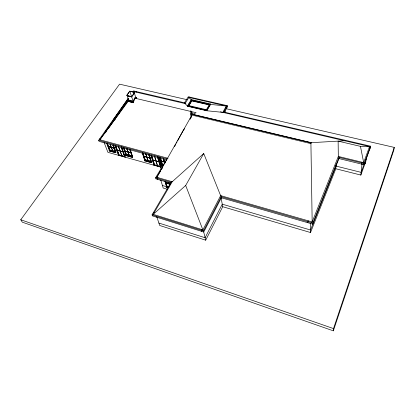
<?xml version="1.0" encoding="UTF-8"?>
<svg xmlns="http://www.w3.org/2000/svg" width="415" height="415" viewBox="0 0 415 415"><rect width="100%" height="100%" fill="white"/><g stroke="black" fill="none" stroke-linecap="round" stroke-linejoin="round"><path stroke-width="0.62" d="M221.008 197.499L222.725 206.712L310.524 232.53L310.57 223.327M312.889 223.12L312.879 224.178L221.366 197.773L221.164 196.71L312.889 223.12L339.164 157.109L338.256 156.616M310.524 232.53L335.808 168.77L336.026 164.791M187.134 99.714L119.567 84.162L20.75 219.753L22.306 222.17L333.338 330.838L333.51 328.592L394.25 147.398L226.284 108.73M361.631 164.117L362.03 162.218M335.808 168.77L360.843 175.063L362.036 163.873M364.194 164.739L364.318 163.609L339.034 157.441L338.967 158.572L364.194 164.739L370.668 146.204L223.701 112.003M365.21 163.832L365.335 162.722M366.165 158.94L365.916 161.124L360.843 175.063M369.864 149.177L369.998 148.031L369.085 147.818M114.965 119.821L115.085 119.053M394.25 147.398L393.783 150.225L333.338 330.838M133.469 102.604L128.178 101.333L133.516 102.754L134.403 98.065L136.685 97.971L135.513 97.691M134.403 98.065L196.093 112.709L193.623 113.933L191.512 114.161L190.454 119.079L189.764 118.913L156.782 177.288L172.23 181.729L203.734 153.519L220.624 195.631L202.489 230.667M190.848 118.047L191.569 114.701M191.528 115.246L191.517 115.552M370.668 146.204L361.133 172.365L335.958 166.078M363.39 163.38L369.547 146.568L360.453 146.355L338.132 141.126L338.324 156.445L311.815 222.808M339.096 158.24L310.539 230.003L222.253 204.175L205.114 237.738L158.893 223.052M344.818 140.187L344.59 140.752L310.908 142.703L191.512 114.161M308.184 220.79L307.837 222.725M156.72 216.594L159.718 225.495L205.705 240.176L222.725 206.712M221.366 197.773L203.718 232.001L152.424 215.878L152.072 214.851L171.379 181.786L172.028 181.666M205.705 240.176L203.475 230.973L221.486 196.088L220.531 195.813M201.892 229.583L201.493 230.356L201.747 231.378M174.575 146.552L175.784 144.301M176.391 143.175L176.998 142.049M177.599 140.924L183.051 130.792M172.23 181.729L153.213 214.342L185.681 185.479L203.734 153.519M222.943 112.398L223.498 112.361L227.301 105.68L188.27 96.778L184.499 102.801M224.51 112.008L227.467 106.8L227.301 105.68M188.223 105.213L187.58 106.25L187.487 105.815L191.346 99.59L210.488 103.983L206.737 110.323L206.815 110.764L222.751 112.351L226.362 106.027L210.566 104.424L206.815 110.764L187.58 106.25L185.054 103.563L189.173 96.98M168.034 187.71L166.249 187.191L166.591 186.366L165.222 181.734M166.249 187.191L166.54 186.698L164.952 181.319M126.731 95.466L129.791 91.129L131.581 96.617L126.731 95.466L129.791 91.129L134.569 92.353L131.545 96.711L127.706 95.803L127.514 95.191M209.617 104.3L206.405 109.716L188.358 105.498L191.657 100.171L209.617 104.3L209.694 104.741L191.746 100.612L188.778 105.405M207.126 109.078L207.77 107.993M208.729 106.37L209.373 105.286M157.97 177.63L157.513 178.383L157.84 179.441M170.767 183.171L155.874 178.875L155.542 177.817L167.25 158.478L168.018 158.691M156.325 178.04L160.745 170.726M161.409 169.631L162.4 167.987M161.295 165.569L160.781 166.415A0.664 0.337 31.1 0 0 160.429 166.607L160.942 165.767A0.664 0.337 31.1 0 1 161.295 165.569L161.777 165.341L159.593 157.882M162.867 165.896L161.72 165.58L162.047 164.791L159.993 157.747M161.72 165.58L162 165.108L159.9 157.907M151.159 155.355L154.064 165.243L151.065 155.506M191.657 100.171L191.808 100.907L188.514 106.23L188.452 105.939M142.475 152.959L144.747 159.983L144.415 160.755L151.143 162.633L151.428 162.172L149.006 154.39M188.867 104.181L189.51 103.143M190.475 101.587L191.118 100.549M190.148 97.753L190.449 97.276M151.143 162.633L151.475 161.85L144.747 159.983M144.415 160.755L144.705 160.299L142.376 153.109M177.641 101.836L177.988 101.286M123.556 147.782L126.051 154.785L125.719 155.552L132.271 157.378L132.608 156.611L130.191 149.597M132.271 157.378L132.567 156.922L130.092 149.748M125.719 155.552L126.015 155.101L123.25 147.351M121.937 147.906L125.107 157.145L121.403 146.843M115.163 145.504L118.659 155.34L115.064 145.655M113.191 145.126L115.873 152.279L115.572 152.725L115.91 151.968L113.295 144.975M115.572 152.725L109.166 150.941L109.503 150.189L106.816 143.201M109.166 150.941L109.467 150.5L106.712 143.351M134.372 99.258L133.122 101.359M135.036 98.303L135.98 97.245M133.075 101.431L128.261 100.274L128.603 101.348L133.407 102.505L133.075 101.431L134.195 99.818M135.264 98.272L136.032 97.177L136.353 98.251M131.737 96.965L127.26 95.907L128.593 100.103L133.044 101.167L131.737 96.965L134.419 93.136L135.7 97.349M136.13 92.161L136.499 91.632M108.507 127.742L104.803 133.007L104.668 132.655L113.928 119.484M115.78 116.854L117.263 114.742M119.489 111.583L120.967 109.477M122.819 106.842L123.929 105.265M126.155 102.1L126.897 101.047M113.404 120.521L99.885 139.751L128.178 101.333M127.452 100.539L128.188 99.491M134.102 91.077L133.734 91.601L185.91 103.766M128.832 99.439L114.587 119.722L114.41 119.219L128.302 99.455M109.985 125.636L114.058 119.842M115.91 117.212L117.02 115.629M118.866 112.994L120.35 110.888M125.901 102.987L127.011 101.41M106.1 131.783L105.358 132.836L104.668 132.655M108.331 128.608L114.265 120.153M128.593 100.103L128.308 100.202M128.225 101.483L128.946 100.456M166.643 159.858L99.086 141.37L98.661 140.306L128.251 98.272M132.686 91.969L133.428 90.921L185.126 102.946L184.908 103.288L185.183 103.356M114.042 119.779L113.788 119.064L128.422 98.267M183.425 130.279L184.54 128.728M189.764 118.913L191.227 116.9M227.021 106.178L188.872 97.463L191.44 100.031L191.346 99.59M225.584 107.386L226.242 107.542L226.408 108.657M191.808 100.907L209.129 104.896M220.432 111.811L221.693 112.107M222.751 112.351L370.455 146.78M129.734 91.222L134.569 92.353M187.487 105.815L206.737 110.323M189.136 106.375L197.213 108.268M198.458 108.559L206.54 110.452M338.324 156.445L363.675 162.613L360.453 146.355M118.436 113.528L119.302 113.746M113.788 119.064L114.41 119.219M99.771 138.729L100.472 138.921M99.185 139.559L167.593 158.198M98.661 140.306L166.96 158.955M111.121 147.195L108.502 146.474L107.215 143.123M165.637 162.213L164.501 161.902L163.541 158.525M108.419 146.531L114.141 148.108M125.081 151.122L130.938 152.736M143.906 156.31L149.914 157.965M161.331 161.113L165.637 162.296M111.189 147.377L108.569 146.651L109.84 149.955L112.444 150.681M163.572 164.874L162.452 164.563L161.482 161.238L164.304 162.016L164.62 163.121M163.572 164.957L162.353 164.62L160.47 158.146M109.503 150.189L115.91 151.968M126.051 154.785L132.608 156.611M162.047 164.791L163.769 165.269M111.796 151.148L113.544 151.631M114.706 151.957L115.873 152.279M126.611 155.267L128.396 155.765M129.589 156.097L132.567 156.922M144.705 160.299L146.537 160.807M148.985 161.487L151.428 162.172M161.777 165.341L162.971 165.673M109.104 150.78L115.51 152.564M125.657 155.386L132.219 157.212M144.358 160.595L151.091 162.467M161.668 165.414L162.82 165.73M162.571 166.913L160.781 166.415L158.074 157.067M160.465 166.602L154.453 164.921L151.449 155.132M118.757 155.194L125.206 157M154.157 165.092L160.932 166.986M220.624 195.631L312.168 221.937L310.908 142.703M155.542 177.817L171.084 182.289M170.342 183.954L169.17 183.617L168.848 182.507M165.886 182.75L170.124 183.975M170.389 184.136L169.221 183.793L169.694 185.438M168.749 186.667L167.012 186.159L166.042 182.875L168.957 183.721L169.59 185.91M168.485 186.672L166.908 186.21L165.544 181.578M166.591 186.366L168.962 187.061M162.426 185.495L166.54 186.698M166.202 187.025L168.578 187.72M167.473 189.282L163.194 188.026L160.771 180.043M153.415 212.542L154.131 212.765M152.497 214.119L202.888 229.894L185.681 185.479M152.072 214.851L203.475 230.973M20.75 219.753L333.51 328.592M104.056 142.412L107.931 152.341L160.833 167.141L157.773 156.787M107.288 143.59L109.757 150.012L115.448 151.594L113.036 145.162M110.297 144.467L111.355 147.258L113.99 147.984L112.942 145.193M110.157 144.373L112.595 150.801M115.79 146.002L117.321 150.142L119.956 150.868L118.228 146.142M115.412 145.286L119.017 155.023L124.744 156.621L121.232 146.874M118.477 146.21L120.205 150.935L122.85 151.667L121.144 146.936M123.976 147.709L125.169 151.065L127.851 151.802L126.871 149.006M124.033 148.171L126.321 154.613L132.141 156.232L129.916 149.784M126.912 148.513L128.09 151.869L130.787 152.611L129.817 149.81M126.969 148.975L129.226 155.418M142.76 152.762L145.032 159.811L151.008 161.471L148.809 154.411M143.092 153.446L144 156.253L146.754 157.01L145.686 153.643M146.111 154.271L146.998 157.078L149.763 157.84L148.71 154.473M145.779 153.586L148.015 160.636M131.353 96.098L131.545 96.711M149.286 154.821L151.288 161.264M151.605 155.267L153.062 160.019L155.833 160.781L154.401 156.03M133.791 92.628L133.978 93.24M154.66 156.102L156.092 160.854L158.872 161.622L157.461 156.87M158.053 157.238L160.75 166.374M157.565 156.808L160.999 168.532M159.22 157.57L161.591 165.652M165.663 181.588L165.99 182.699L168.905 183.539L168.589 182.429M158.634 157.996L159.547 161.093M160.273 163.572L160.823 165.429M160.449 157.679L161.43 161.056L164.252 161.834L163.448 159.018M168.723 182.496L169.564 185.401M164.553 162.083L164.869 163.194M163.557 158.992L164.734 163.126M210.488 103.983L210.566 104.424M225.08 110.826L225.371 112.745M191.414 113.077C191.683 115.635 192.104 111.625 191.414 113.077M190.916 112.766L190.667 115.188A1.198 0.472 -76.7 0 0 191.336 114.971L310.918 143.626L311.338 142.682L191.855 114.125A1.193 0.467 -76.8 0 0 192.244 112.6L191.497 112.216L190.765 110.629L190.916 112.766M190.967 113.71C191.071 116.325 191.803 112.672 190.967 113.71M114.058 148.165L111.428 147.439L112.678 150.744L115.297 151.47L114.058 148.165M127.913 151.983L125.231 151.247L126.409 154.556L129.075 155.298L127.913 151.983M130.85 152.793L128.152 152.051L129.314 155.366L131.991 156.107L130.85 152.793M146.811 157.192L144.057 156.434L145.126 159.754L147.865 160.517L146.811 157.192M149.82 158.022L147.055 157.259L148.108 160.584L150.858 161.347L149.82 158.022M120.023 151.055L117.388 150.329L119.105 154.966L121.719 155.692L120.023 151.055M122.918 151.854L120.272 151.122L121.963 155.765L124.588 156.497L122.918 151.854M155.89 160.973L153.125 160.206L154.551 164.869L157.295 165.632L155.89 160.973M158.929 161.814L156.149 161.041L157.555 165.704L160.309 166.477L158.929 161.814"/></g></svg>
